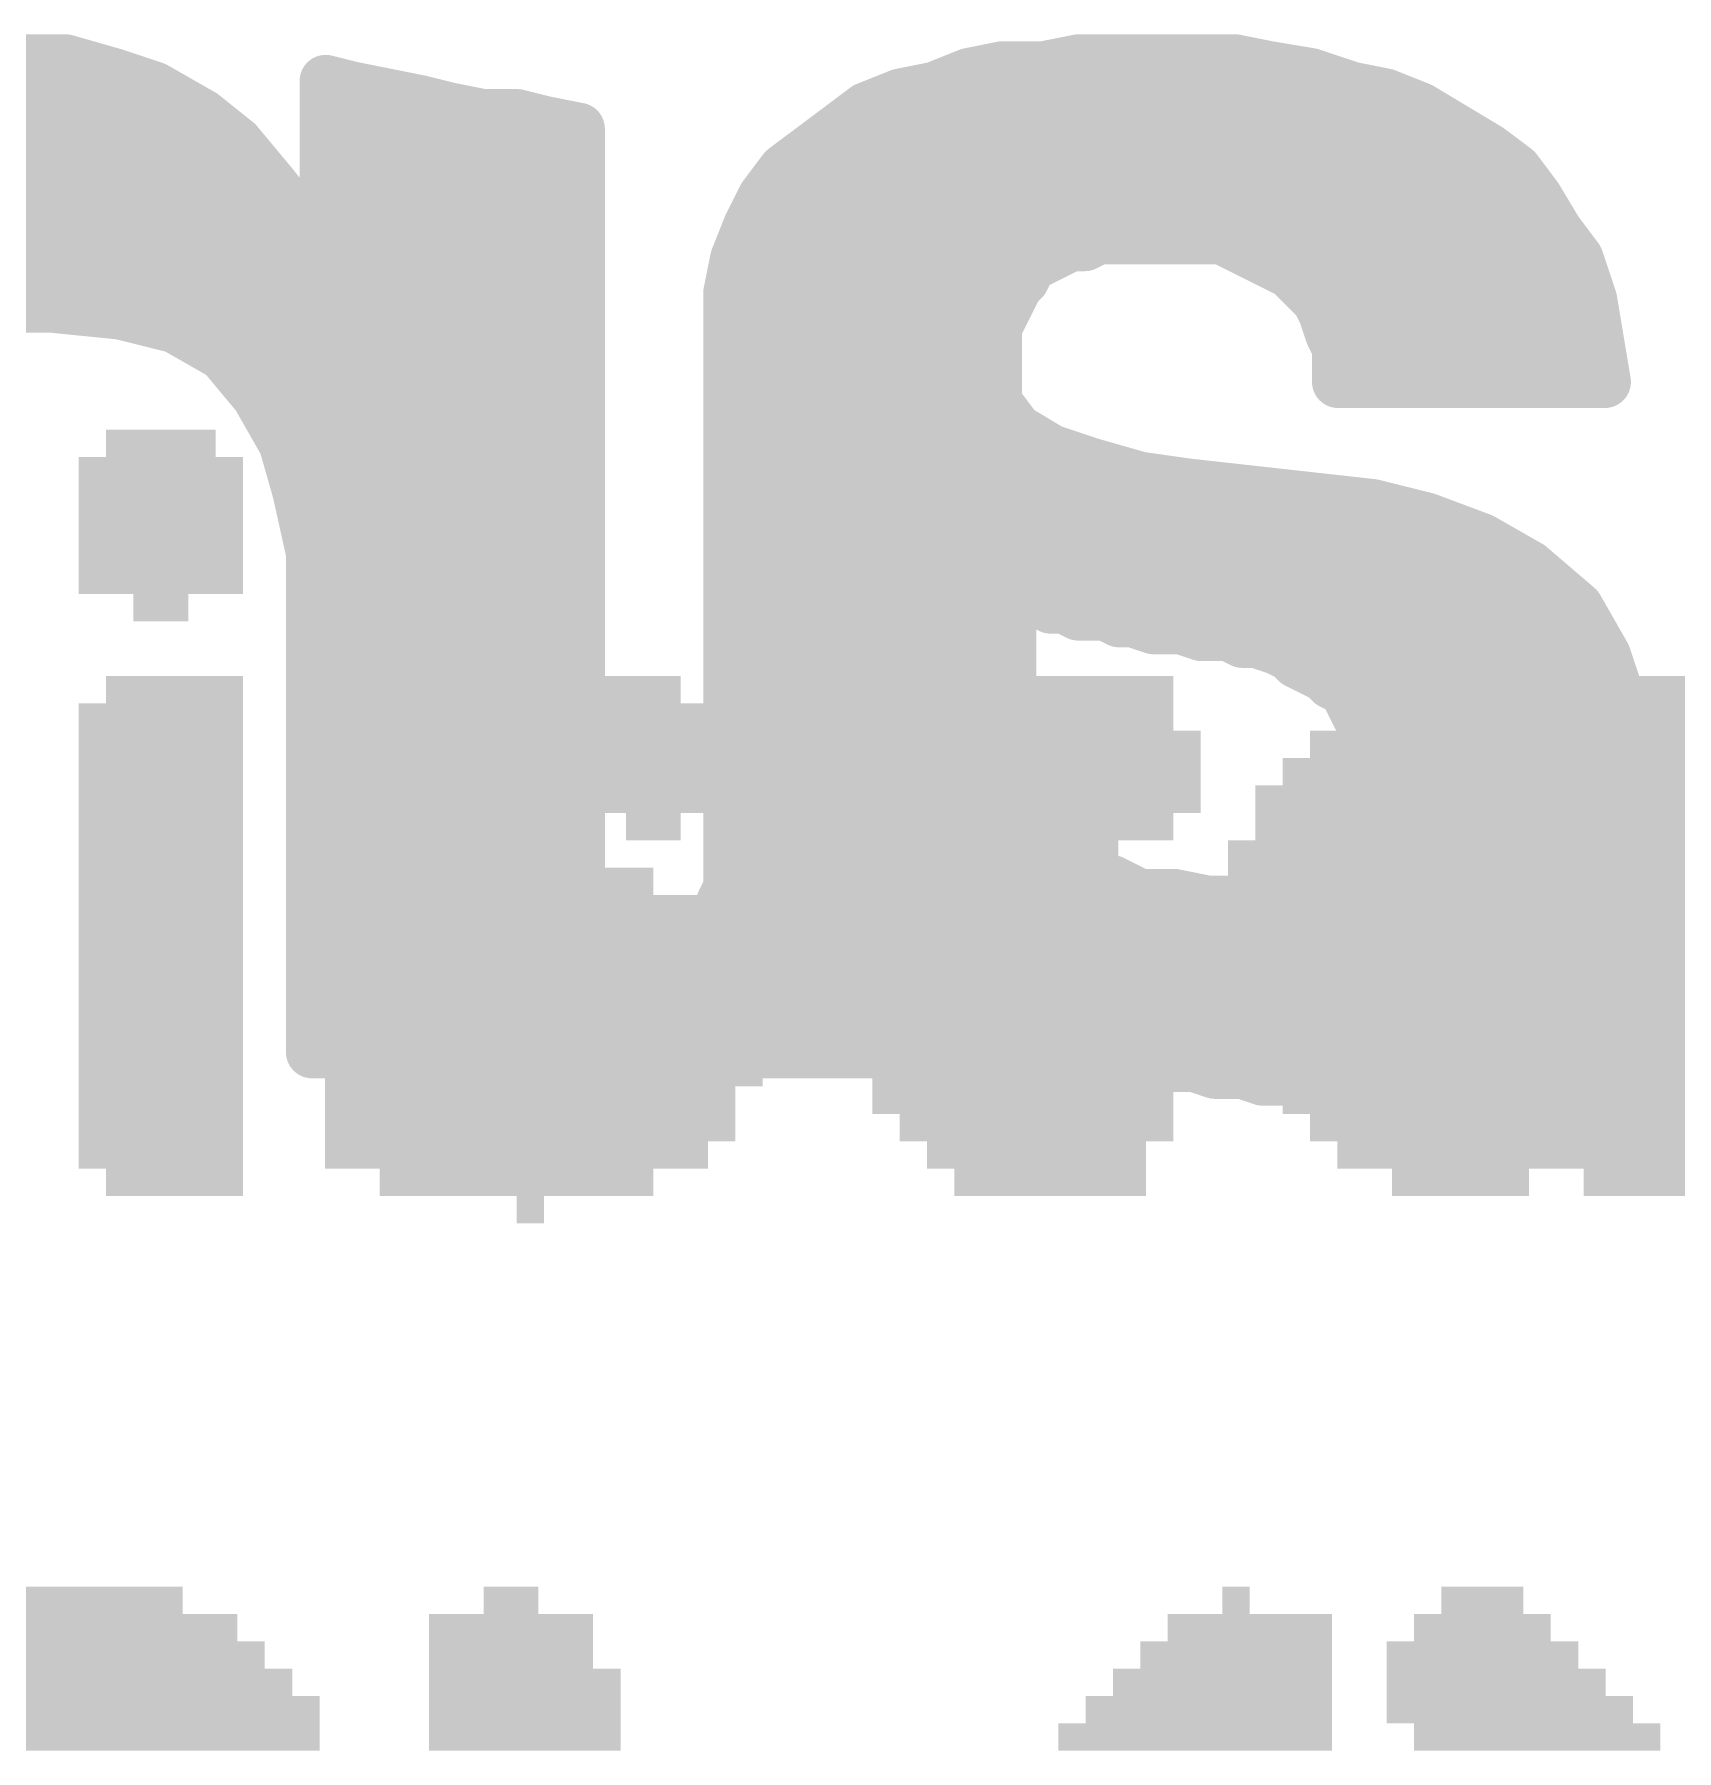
# Model space of a CAD drawing. Extents: x -15.2 to 25.5, y -11.4 to 25.5.
# Drawn here: x 12.619 to 15.02, y 19.731 to 22.24 of the extents above; entities that cross this region are included whole.
import ezdxf

# ---------------------------------------------------------------- set-up
doc = ezdxf.new("R2010")
doc.units = 0
doc.layers.add('21', color=41, linetype='CONTINUOUS')
doc.layers.add('22', color=40, linetype='CONTINUOUS')

# ---------------------------------------------------------------- blocks, each defined once
blk = doc.blocks.new('RECT')
blk.add_solid([(-0.5, -0.5), (0.5, -0.5), (-0.5, 0.5), (0.5, 0.5)])

msp = doc.modelspace()

# ---------------------------------------------------------------- linework, layer by layer
at = {"layer": '22', "const_width": 0.0762}
for points in [[(12.665, 22.202), (12.525, 22.202)], [(12.735, 22.182), (12.665, 22.202)], [(14.145, 22.202), (14.095, 22.192)], [(14.375, 22.202), (14.145, 22.202)], [(14.425, 22.192), (14.375, 22.202)], [(12.505, 22.1742), (12.7584, 22.1742)], [(12.795, 22.162), (12.735, 22.182)], [(13.085, 22.162), (13.045, 22.172)], [(13.045, 22.172), (13.045, 21.902)], [(13.985, 22.182), (13.935, 22.162)], [(13.9655, 22.1742), (14.5084, 22.1742)], [(14.035, 22.192), (13.985, 22.182)], [(14.095, 22.192), (14.035, 22.192)], [(14.485, 22.182), (14.425, 22.192)], [(14.545, 22.162), (14.485, 22.182)], [(12.865, 22.122), (12.795, 22.162)], [(13.135, 22.152), (13.085, 22.162)], [(13.185, 22.142), (13.135, 22.152)], [(13.885, 22.152), (13.835, 22.132)], [(13.935, 22.162), (13.885, 22.152)], [(14.595, 22.152), (14.545, 22.162)], [(14.645, 22.132), (14.595, 22.152)], [(12.915, 22.082), (12.865, 22.122)], [(13.225, 22.132), (13.185, 22.142)], [(13.275, 22.122), (13.225, 22.132)], [(13.325, 22.122), (13.275, 22.122)], [(13.365, 22.112), (13.325, 22.122)], [(13.835, 22.132), (13.795, 22.102)], [(14.695, 22.102), (14.645, 22.132)], [(12.505, 22.098), (12.895, 22.098)], [(13.045, 22.098), (13.415, 22.098)], [(13.415, 22.102), (13.365, 22.112)], [(13.415, 21.932), (13.415, 22.102)], [(13.795, 22.102), (13.755, 22.072)], [(13.7897, 22.098), (14.7017, 22.098)], [(14.745, 22.072), (14.695, 22.102)], [(12.965, 22.022), (12.915, 22.082)], [(13.755, 22.072), (13.715, 22.042)], [(14.785, 22.042), (14.745, 22.072)], [(12.505, 22.0218), (12.9652, 22.0218)], [(13.005, 21.972), (12.965, 22.022)], [(13.045, 22.0218), (13.415, 22.0218)], [(13.715, 22.042), (13.685, 22.002)], [(13.6999, 22.0218), (14.8002, 22.0218)], [(14.815, 22.002), (14.785, 22.042)], [(13.685, 22.002), (13.665, 21.962)], [(14.845, 21.952), (14.815, 22.002)], [(13.045, 21.902), (13.005, 21.972)], [(12.505, 21.9456), (13.0201, 21.9456)], [(13.045, 21.9456), (13.415, 21.9456)], [(13.665, 21.962), (13.645, 21.912)], [(13.6584, 21.9456), (14.8498, 21.9456)], [(14.875, 21.912), (14.845, 21.952)], [(13.415, 20.752), (13.415, 21.932)], [(14.095, 21.912), (14.115, 21.922)], [(14.115, 21.922), (14.135, 21.932)], [(14.135, 21.932), (14.155, 21.932)], [(14.155, 21.932), (14.175, 21.942)], [(14.175, 21.942), (14.355, 21.942)], [(14.355, 21.942), (14.375, 21.932)], [(14.375, 21.932), (14.395, 21.922)], [(14.395, 21.922), (14.415, 21.912)], [(13.645, 21.912), (13.635, 21.862)], [(14.065, 21.882), (14.075, 21.902)], [(14.075, 21.902), (14.095, 21.912)], [(14.415, 21.912), (14.435, 21.902)], [(14.435, 21.902), (14.455, 21.892)], [(14.455, 21.892), (14.465, 21.882)], [(14.895, 21.852), (14.875, 21.912)], [(12.505, 21.8694), (13.415, 21.8694)], [(13.6365, 21.8694), (14.0537, 21.8694)], [(14.045, 21.852), (14.055, 21.872)], [(14.055, 21.872), (14.065, 21.882)], [(14.465, 21.882), (14.485, 21.862)], [(14.4776, 21.8694), (14.8892, 21.8694)], [(12.535, 21.842), (12.645, 21.842)], [(12.645, 21.842), (12.745, 21.832)], [(13.635, 21.862), (13.635, 20.992)], [(14.035, 21.832), (14.045, 21.852)], [(14.485, 21.862), (14.495, 21.852)], [(14.495, 21.852), (14.505, 21.832)], [(14.905, 21.792), (14.895, 21.852)], [(12.745, 21.832), (12.825, 21.812)], [(14.025, 21.812), (14.035, 21.832)], [(14.505, 21.832), (14.515, 21.802)], [(12.825, 21.812), (12.895, 21.772)], [(12.8579, 21.7932), (13.415, 21.7932)], [(13.635, 21.7932), (14.025, 21.7932)], [(14.025, 21.702), (14.025, 21.812)], [(14.515, 21.802), (14.525, 21.782)], [(14.5194, 21.7932), (14.9048, 21.7932)], [(14.915, 21.732), (14.905, 21.792)], [(12.895, 21.772), (12.945, 21.712)], [(14.525, 21.782), (14.525, 21.732)], [(12.9408, 21.717), (13.415, 21.717)], [(13.635, 21.717), (14.025, 21.717)], [(14.525, 21.732), (14.915, 21.732)], [(12.945, 21.712), (12.985, 21.642)], [(14.055, 21.662), (14.025, 21.702)], [(12.985, 21.642), (13.005, 21.572)], [(14.105, 21.632), (14.055, 21.662)], [(12.9853, 21.6408), (13.415, 21.6408)], [(13.635, 21.6408), (14.0903, 21.6408)], [(14.165, 21.612), (14.105, 21.632)], [(14.235, 21.592), (14.165, 21.612)], [(14.235, 21.592), (14.185, 21.392)], [(14.185, 21.392), (14.235, 21.592)], [(14.305, 21.582), (14.235, 21.592)], [(13.005, 21.572), (13.025, 21.482)], [(14.395, 21.572), (14.305, 21.582)], [(14.485, 21.562), (14.395, 21.572)], [(13.0066, 21.5646), (13.415, 21.5646)], [(13.635, 21.5646), (14.2282, 21.5646)], [(14.2282, 21.5646), (14.4616, 21.5646)], [(14.405, 21.352), (14.485, 21.562)], [(14.485, 21.562), (14.405, 21.352)], [(14.575, 21.552), (14.485, 21.562)], [(14.655, 21.532), (14.575, 21.552)], [(14.735, 21.502), (14.655, 21.532)], [(14.805, 21.462), (14.735, 21.502)], [(13.0236, 21.4884), (13.415, 21.4884)], [(13.025, 21.482), (13.025, 20.752)], [(13.635, 21.4884), (14.2091, 21.4884)], [(14.2091, 21.4884), (14.457, 21.4884)], [(14.457, 21.4884), (14.7588, 21.4884)], [(14.025, 21.212), (14.025, 21.442)], [(14.025, 21.442), (14.035, 21.432)], [(14.875, 21.402), (14.805, 21.462)], [(14.035, 21.432), (14.045, 21.422)], [(14.045, 21.422), (14.065, 21.422)], [(14.065, 21.422), (14.085, 21.412)], [(13.025, 21.4122), (13.415, 21.4122)], [(13.635, 21.4122), (14.025, 21.4122)], [(14.0846, 21.4122), (14.1901, 21.4122)], [(14.085, 21.412), (14.105, 21.402)], [(14.105, 21.402), (14.125, 21.402)], [(14.125, 21.402), (14.145, 21.392)], [(14.145, 21.392), (14.185, 21.392)], [(14.185, 21.392), (14.205, 21.382)], [(14.1901, 21.4122), (14.4279, 21.4122)], [(14.4279, 21.4122), (14.8631, 21.4122)], [(14.915, 21.332), (14.875, 21.402)], [(14.205, 21.382), (14.225, 21.382)], [(14.225, 21.382), (14.255, 21.372)], [(14.255, 21.372), (14.295, 21.372)], [(14.295, 21.372), (14.325, 21.362)], [(14.325, 21.362), (14.365, 21.362)], [(14.365, 21.362), (14.385, 21.352)], [(14.385, 21.352), (14.405, 21.352)], [(14.405, 21.352), (14.435, 21.342)], [(14.435, 21.342), (14.455, 21.332)], [(13.025, 21.336), (13.415, 21.336)], [(13.635, 21.336), (14.025, 21.336)], [(14.447, 21.336), (14.9127, 21.336)], [(14.455, 21.332), (14.465, 21.322)], [(14.465, 21.322), (14.485, 21.312)], [(14.945, 21.242), (14.915, 21.332)], [(14.485, 21.312), (14.505, 21.302)], [(14.505, 21.302), (14.515, 21.292)], [(14.515, 21.292), (14.535, 21.282)], [(14.535, 21.282), (14.545, 21.262)], [(13.025, 21.2598), (13.415, 21.2598)], [(13.635, 21.2598), (14.025, 21.2598)], [(14.545, 21.262), (14.555, 21.242)], [(14.5461, 21.2598), (14.9391, 21.2598)], [(14.555, 21.242), (14.565, 21.222)], [(14.965, 21.132), (14.945, 21.242)], [(14.565, 21.222), (14.565, 21.202)], [(14.035, 21.182), (14.025, 21.212)], [(14.565, 21.202), (14.575, 21.182)], [(13.025, 21.1836), (13.415, 21.1836)], [(13.635, 21.1836), (14.0345, 21.1836)], [(14.045, 21.162), (14.035, 21.182)], [(14.5742, 21.1836), (14.9556, 21.1836)], [(14.575, 21.182), (14.575, 21.132)], [(14.055, 21.132), (14.045, 21.162)], [(14.065, 21.102), (14.055, 21.132)], [(14.575, 21.132), (14.565, 21.102)], [(14.955, 21.082), (14.965, 21.132)], [(13.025, 21.1074), (13.415, 21.1074)], [(13.635, 21.1074), (14.0632, 21.1074)], [(14.085, 21.082), (14.065, 21.102)], [(14.565, 21.102), (14.565, 21.082)], [(14.5668, 21.1074), (14.9601, 21.1074)], [(14.105, 21.052), (14.085, 21.082)], [(14.565, 21.082), (14.555, 21.062)], [(14.955, 21.032), (14.955, 21.082)], [(14.125, 21.032), (14.105, 21.052)], [(14.545, 21.052), (14.535, 21.032)], [(14.555, 21.062), (14.545, 21.052)], [(13.025, 21.0312), (13.415, 21.0312)], [(13.635, 21.0312), (14.1262, 21.0312)], [(14.155, 21.012), (14.125, 21.032)], [(14.515, 21.022), (14.505, 21.012)], [(14.535, 21.032), (14.515, 21.022)], [(14.5334, 21.0312), (14.9546, 21.0312)], [(14.935, 20.992), (14.955, 21.032)], [(13.635, 20.992), (13.625, 20.972)], [(14.195, 21.002), (14.155, 21.012)], [(14.235, 20.982), (14.195, 21.002)], [(14.445, 20.992), (14.425, 20.982)], [(14.465, 20.992), (14.445, 20.992)], [(14.485, 21.002), (14.465, 20.992)], [(14.505, 21.012), (14.485, 21.002)], [(14.925, 20.942), (14.935, 20.992)], [(13.625, 20.972), (13.625, 20.882)], [(14.285, 20.982), (14.235, 20.982)], [(14.335, 20.972), (14.285, 20.982)], [(14.385, 20.972), (14.335, 20.972)], [(14.405, 20.982), (14.385, 20.972)], [(14.425, 20.982), (14.405, 20.982)], [(13.025, 20.955), (13.415, 20.955)], [(13.625, 20.955), (14.9276, 20.955)], [(14.905, 20.912), (14.925, 20.942)], [(14.005, 20.832), (14.005, 20.892)], [(14.005, 20.892), (14.025, 20.862)], [(14.875, 20.872), (14.905, 20.912)], [(13.025, 20.8788), (13.415, 20.8788)], [(13.625, 20.882), (13.615, 20.862)], [(13.6234, 20.8788), (14.005, 20.8788)], [(14.0138, 20.8788), (14.8801, 20.8788)], [(14.855, 20.842), (14.875, 20.872)], [(13.615, 20.842), (13.605, 20.822)], [(13.615, 20.862), (13.615, 20.842)], [(14.025, 20.862), (14.055, 20.842)], [(14.055, 20.842), (14.075, 20.822)], [(14.825, 20.812), (14.855, 20.842)], [(13.605, 20.822), (13.605, 20.792)], [(13.995, 20.822), (14.005, 20.832)], [(13.995, 20.792), (13.995, 20.822)], [(14.075, 20.822), (14.105, 20.802)], [(13.025, 20.8026), (13.415, 20.8026)], [(13.605, 20.792), (13.595, 20.772)], [(13.605, 20.8026), (13.995, 20.8026)], [(13.985, 20.782), (13.995, 20.792)], [(14.1041, 20.8026), (14.8062, 20.8026)], [(14.105, 20.802), (14.135, 20.792)], [(14.135, 20.792), (14.165, 20.772)], [(14.755, 20.772), (14.785, 20.792)], [(14.785, 20.792), (14.825, 20.812)], [(13.595, 20.772), (13.585, 20.762)], [(13.975, 20.762), (13.985, 20.772)], [(13.985, 20.772), (13.985, 20.782)], [(14.165, 20.772), (14.195, 20.762)], [(14.715, 20.752), (14.755, 20.772)], [(13.025, 20.752), (13.415, 20.752)], [(13.585, 20.762), (13.585, 20.752)], [(13.585, 20.752), (13.975, 20.752)], [(13.975, 20.752), (13.975, 20.762)], [(14.195, 20.762), (14.225, 20.752)], [(14.225, 20.752), (14.255, 20.742)], [(14.255, 20.742), (14.285, 20.732)], [(14.665, 20.732), (14.715, 20.752)], [(14.285, 20.732), (14.315, 20.732)], [(14.315, 20.732), (14.345, 20.722)], [(14.3318, 20.7264), (14.6426, 20.7264)], [(14.345, 20.722), (14.385, 20.722)], [(14.385, 20.722), (14.415, 20.712)], [(14.525, 20.712), (14.575, 20.722)], [(14.575, 20.722), (14.625, 20.722)], [(14.625, 20.722), (14.665, 20.732)], [(14.415, 20.712), (14.525, 20.712)]]:
    msp.add_lwpolyline(points, dxfattribs=at)
at = {"layer": '22', "const_width": 0.0381}
for points in [[(12.6702, 22.2203, 1), (12.6598, 22.1837)], [(12.665, 22.183, 1), (12.665, 22.2211)], [(14.145, 22.2211, 1), (14.145, 22.183)], [(14.1487, 22.1833, 1), (14.1413, 22.2207)], [(14.3787, 22.2207, 1), (14.3713, 22.1833)], [(14.375, 22.183, 1), (14.375, 22.2211)], [(12.741, 22.2001, 1), (12.729, 22.1639)], [(12.7298, 22.1637, 1), (12.7402, 22.2003)], [(12.7584, 22.1552, 1), (12.7584, 22.1933)], [(13.0496, 22.1905, 1), (13.0404, 22.1535)], [(13.064, 22.172, 1), (13.0259, 22.172)], [(13.9655, 22.1933, 1), (13.9655, 22.1552)], [(13.9813, 22.2007, 1), (13.9887, 22.1633)], [(13.9921, 22.1643, 1), (13.9779, 22.1997)], [(14.035, 22.2111, 1), (14.035, 22.173)], [(14.0387, 22.1733, 1), (14.0313, 22.2107)], [(14.0913, 22.2107, 1), (14.0987, 22.1733)], [(14.095, 22.173, 1), (14.095, 22.2111)], [(14.4281, 22.2108, 1), (14.4219, 22.1732)], [(14.4213, 22.1733, 1), (14.4287, 22.2107)], [(14.491, 22.2001, 1), (14.479, 22.1639)], [(14.4819, 22.1632, 1), (14.4881, 22.2008)], [(14.5084, 22.1552, 1), (14.5084, 22.1933)], [(12.8045, 22.1785, 1), (12.7855, 22.1455)], [(12.789, 22.1439, 1), (12.801, 22.1801)], [(13.0887, 22.1807, 1), (13.0813, 22.1433)], [(13.0804, 22.1435, 1), (13.0896, 22.1805)], [(13.1387, 22.1707, 1), (13.1313, 22.1333)], [(13.1313, 22.1333, 1), (13.1387, 22.1707)], [(13.8813, 22.1707, 1), (13.8887, 22.1333)], [(13.8921, 22.1343, 1), (13.8779, 22.1697)], [(13.9279, 22.1797, 1), (13.9421, 22.1443)], [(13.9387, 22.1433, 1), (13.9313, 22.1807)], [(14.5487, 22.1807, 1), (14.5413, 22.1433)], [(14.539, 22.1439, 1), (14.551, 22.1801)], [(14.6021, 22.1697, 1), (14.5879, 22.1343)], [(14.5913, 22.1333, 1), (14.5987, 22.1707)], [(12.8769, 22.1369, 1), (12.8531, 22.1071)], [(12.8555, 22.1055, 1), (12.8745, 22.1385)], [(13.1896, 22.1605, 1), (13.1804, 22.1235)], [(13.1813, 22.1233, 1), (13.1887, 22.1607)], [(13.2287, 22.1507, 1), (13.2213, 22.1133)], [(13.2204, 22.1135, 1), (13.2296, 22.1505)], [(13.275, 22.141, 1), (13.275, 22.1029)], [(13.2713, 22.1033, 1), (13.2787, 22.1407)], [(13.3296, 22.1405, 1), (13.3204, 22.1035)], [(13.325, 22.1029, 1), (13.325, 22.141)], [(13.8279, 22.1497, 1), (13.8421, 22.1143)], [(13.8464, 22.1168, 1), (13.8236, 22.1472)], [(14.6548, 22.1483, 1), (14.6352, 22.1157)], [(14.6379, 22.1143, 1), (14.6521, 22.1497)], [(12.895, 22.079, 1), (12.895, 22.1171)], [(13.045, 22.1171, 1), (13.045, 22.079)], [(13.3687, 22.1307, 1), (13.3613, 22.0933)], [(13.3604, 22.0935, 1), (13.3696, 22.1305)], [(13.4341, 22.102, 1), (13.396, 22.102)], [(13.4113, 22.0833, 1), (13.4187, 22.1207)], [(13.415, 22.079, 1), (13.415, 22.1171)], [(13.7897, 22.1171, 1), (13.7897, 22.079)], [(13.7836, 22.1172, 1), (13.8064, 22.0868)], [(13.8064, 22.0868, 1), (13.7836, 22.1172)], [(14.7048, 22.1183, 1), (14.6852, 22.0857)], [(14.6852, 22.0857, 1), (14.7048, 22.1183)], [(14.7017, 22.079, 1), (14.7017, 22.1171)], [(12.9296, 22.0942, 1), (12.9004, 22.0698)], [(12.9031, 22.0671, 1), (12.9269, 22.0969)], [(13.7436, 22.0872, 1), (13.7664, 22.0568)], [(13.7664, 22.0568, 1), (13.7436, 22.0872)], [(14.7564, 22.0872, 1), (14.7336, 22.0568)], [(14.7352, 22.0557, 1), (14.7548, 22.0883)], [(12.9799, 22.0339, 1), (12.9501, 22.0101)], [(12.9652, 22.0028, 1), (12.9652, 22.0409)], [(13.045, 22.0409, 1), (13.045, 22.0028)], [(13.415, 22.0028, 1), (13.415, 22.0409)], [(13.6999, 22.0409, 1), (13.6999, 22.0028)], [(13.7036, 22.0572, 1), (13.7264, 22.0268)], [(13.7302, 22.0306, 1), (13.6998, 22.0534)], [(14.8002, 22.0534, 1), (14.7698, 22.0306)], [(14.7736, 22.0268, 1), (14.7964, 22.0572)], [(14.8002, 22.0028, 1), (14.8002, 22.0409)], [(12.9504, 22.0098, 1), (12.9796, 22.0342)], [(13.6698, 22.0134, 1), (13.7002, 21.9906)], [(13.702, 21.9935, 1), (13.668, 22.0105)], [(14.8313, 22.0118, 1), (14.7987, 21.9922)], [(14.7998, 21.9906, 1), (14.8302, 22.0134)], [(13.0215, 21.9815, 1), (12.9885, 21.9625)], [(12.9901, 21.9601, 1), (13.0199, 21.9839)], [(13.0201, 21.9266, 1), (13.0201, 21.9647)], [(13.045, 21.9647, 1), (13.045, 21.9266)], [(13.415, 21.9266, 1), (13.415, 21.9647)], [(13.6584, 21.9647, 1), (13.6584, 21.9266)], [(13.648, 21.9705, 1), (13.682, 21.9535)], [(13.6827, 21.9549, 1), (13.6473, 21.9691)], [(14.8602, 21.9634, 1), (14.8298, 21.9406)], [(14.8287, 21.9422, 1), (14.8613, 21.9618)], [(14.8498, 21.9266, 1), (14.8498, 21.9647)], [(13.4341, 21.932, 1), (13.396, 21.932)], [(14.1065, 21.939, 1), (14.1235, 21.905)], [(14.1235, 21.905, 1), (14.1065, 21.939)], [(14.135, 21.9511, 1), (14.135, 21.913)], [(14.1435, 21.915, 1), (14.1265, 21.949)], [(14.1465, 21.949, 1), (14.1635, 21.915)], [(14.155, 21.913, 1), (14.155, 21.9511)], [(14.175, 21.9611, 1), (14.175, 21.923)], [(14.1835, 21.925, 1), (14.1665, 21.959)], [(14.3635, 21.959, 1), (14.3465, 21.925)], [(14.355, 21.923, 1), (14.355, 21.9611)], [(14.3835, 21.949, 1), (14.3665, 21.915)], [(14.3665, 21.915, 1), (14.3835, 21.949)], [(14.4035, 21.939, 1), (14.3865, 21.905)], [(14.3865, 21.905, 1), (14.4035, 21.939)], [(13.0285, 21.8925, 1), (13.0615, 21.9115)], [(13.396, 21.932, 1), (13.4341, 21.932)], [(13.6273, 21.9191, 1), (13.6627, 21.9049)], [(13.6637, 21.9083, 1), (13.6263, 21.9157)], [(14.0665, 21.919, 1), (14.0835, 21.885)], [(14.092, 21.8935, 1), (14.058, 21.9105)], [(14.0865, 21.929, 1), (14.1035, 21.895)], [(14.1035, 21.895, 1), (14.0865, 21.929)], [(14.4235, 21.929, 1), (14.4065, 21.895)], [(14.4065, 21.895, 1), (14.4235, 21.929)], [(14.4435, 21.919, 1), (14.4265, 21.885)], [(14.4265, 21.885, 1), (14.4435, 21.919)], [(14.4685, 21.9055, 1), (14.4415, 21.8785)], [(14.8931, 21.918, 1), (14.8569, 21.906)], [(14.8598, 21.9006, 1), (14.8902, 21.9234)], [(13.0259, 21.902, 1), (13.064, 21.902)], [(13.415, 21.8504, 1), (13.415, 21.8885)], [(13.6365, 21.8885, 1), (13.6365, 21.8504)], [(14.072, 21.8635, 1), (14.038, 21.8805)], [(14.048, 21.8905, 1), (14.082, 21.8735)], [(14.0785, 21.8685, 1), (14.0515, 21.8955)], [(14.0537, 21.8504, 1), (14.0537, 21.8885)], [(14.4785, 21.8955, 1), (14.4515, 21.8685)], [(14.4465, 21.875, 1), (14.4635, 21.909)], [(14.4515, 21.8685, 1), (14.4785, 21.8955)], [(14.4776, 21.8885, 1), (14.4776, 21.8504)], [(14.8892, 21.8504, 1), (14.8892, 21.8885)], [(12.6469, 21.861, 1), (12.6431, 21.823)], [(12.645, 21.823, 1), (12.645, 21.8611)], [(13.654, 21.862, 1), (13.6159, 21.862)], [(13.6163, 21.8657, 1), (13.6537, 21.8583)], [(14.062, 21.8435, 1), (14.028, 21.8605)], [(14.0415, 21.8855, 1), (14.0685, 21.8585)], [(14.4985, 21.8755, 1), (14.4715, 21.8485)], [(14.4715, 21.8485, 1), (14.4985, 21.8755)], [(14.512, 21.8605, 1), (14.478, 21.8435)], [(14.4815, 21.8385, 1), (14.5085, 21.8655)], [(14.9138, 21.8551, 1), (14.8762, 21.8489)], [(12.7496, 21.8505, 1), (12.7404, 21.8135)], [(12.7431, 21.813, 1), (12.7469, 21.851)], [(14.018, 21.8405, 1), (14.052, 21.8235)], [(14.052, 21.8235, 1), (14.018, 21.8405)], [(14.028, 21.8605, 1), (14.062, 21.8435)], [(14.5231, 21.838, 1), (14.4869, 21.826)], [(14.488, 21.8235, 1), (14.522, 21.8405)], [(14.8769, 21.846, 1), (14.9131, 21.858)], [(12.8345, 21.8285, 1), (12.8155, 21.7955)], [(12.8204, 21.7935, 1), (12.8296, 21.8305)], [(12.8579, 21.8123, 1), (12.8579, 21.7742)], [(13.415, 21.7742, 1), (13.415, 21.8123)], [(13.635, 21.8123, 1), (13.635, 21.7742)], [(14.008, 21.8205, 1), (14.042, 21.8035)], [(14.0441, 21.812, 1), (14.006, 21.812)], [(14.025, 21.7742, 1), (14.025, 21.8123)], [(14.532, 21.8105, 1), (14.498, 21.7935)], [(14.5194, 21.8123, 1), (14.5194, 21.7742)], [(14.9238, 21.7951, 1), (14.8862, 21.7889)], [(14.9048, 21.7742, 1), (14.9048, 21.8123)], [(12.9096, 21.7842, 1), (12.8804, 21.7598)], [(12.8855, 21.7555, 1), (12.9045, 21.7885)], [(14.4969, 21.796, 1), (14.5331, 21.808)], [(14.5441, 21.782, 1), (14.506, 21.782)], [(14.508, 21.7735, 1), (14.542, 21.7905)], [(14.8862, 21.7889, 1), (14.9238, 21.7951)], [(12.9408, 21.7361, 1), (12.9408, 21.698)], [(13.415, 21.698, 1), (13.415, 21.7361)], [(13.635, 21.7361, 1), (13.635, 21.698)], [(14.025, 21.698, 1), (14.025, 21.7361)], [(14.525, 21.751, 1), (14.525, 21.7129)], [(14.915, 21.7129, 1), (14.915, 21.751)], [(12.9615, 21.7215, 1), (12.9285, 21.7025)], [(12.9304, 21.6998, 1), (12.9596, 21.7242)], [(14.0402, 21.7134, 1), (14.0098, 21.6906)], [(14.506, 21.732, 1), (14.5441, 21.732)], [(14.8962, 21.7289, 1), (14.9338, 21.7351)], [(14.006, 21.702, 1), (14.0441, 21.702)], [(13.0033, 21.6472, 1), (12.9667, 21.6368)], [(14.0648, 21.6783, 1), (14.0452, 21.6457)], [(14.0398, 21.6506, 1), (14.0702, 21.6734)], [(12.9853, 21.6599, 1), (12.9853, 21.6218)], [(12.9685, 21.6325, 1), (13.0015, 21.6515)], [(13.415, 21.6218, 1), (13.415, 21.6599)], [(13.635, 21.6599, 1), (13.635, 21.6218)], [(14.111, 21.6501, 1), (14.099, 21.6139)], [(14.0903, 21.6218, 1), (14.0903, 21.6599)], [(14.0952, 21.6157, 1), (14.1148, 21.6483)], [(14.1702, 21.6303, 1), (14.1598, 21.5937)], [(14.159, 21.5939, 1), (14.171, 21.6301)], [(14.2377, 21.6109, 1), (14.2323, 21.5731)], [(14.2535, 21.5874, 1), (14.2165, 21.5966)], [(14.2535, 21.5874, 1), (14.2165, 21.5966)], [(14.2298, 21.5737, 1), (14.2402, 21.6103)], [(13.0236, 21.5761, 1), (12.9864, 21.5679)], [(14.3071, 21.6009, 1), (14.3029, 21.5631)], [(14.3023, 21.5631, 1), (14.3077, 21.6009)], [(14.3971, 21.5909, 1), (14.3929, 21.5531)], [(14.3929, 21.5531, 1), (14.3971, 21.5909)], [(12.9867, 21.5668, 1), (13.0233, 21.5772)], [(13.0066, 21.5837, 1), (13.0066, 21.5456)], [(13.415, 21.5456, 1), (13.415, 21.5837)], [(13.635, 21.5837, 1), (13.635, 21.5456)], [(14.2282, 21.5837, 1), (14.2282, 21.5456)], [(14.2282, 21.5456, 1), (14.2282, 21.5837)], [(14.4616, 21.5456, 1), (14.4616, 21.5837)], [(14.4871, 21.5809, 1), (14.4829, 21.5431)], [(14.5028, 21.5552, 1), (14.4672, 21.5688)], [(14.5028, 21.5552, 1), (14.4672, 21.5688)], [(14.4829, 21.5431, 1), (14.4871, 21.5809)], [(14.5796, 21.5705, 1), (14.5704, 21.5335)], [(14.5729, 21.5331, 1), (14.5771, 21.5709)], [(14.6617, 21.5498, 1), (14.6483, 21.5142)], [(14.6504, 21.5135, 1), (14.6596, 21.5505)], [(14.7445, 21.5185, 1), (14.7255, 21.4855)], [(14.7283, 21.4842, 1), (14.7417, 21.5198)], [(13.0236, 21.5075, 1), (13.0236, 21.4694)], [(13.0441, 21.482, 1), (13.006, 21.482)], [(13.0064, 21.4779, 1), (13.0436, 21.4861)], [(13.415, 21.4694, 1), (13.415, 21.5075)], [(13.635, 21.5075, 1), (13.635, 21.4694)], [(14.2091, 21.5075, 1), (14.2091, 21.4694)], [(14.2091, 21.4694, 1), (14.2091, 21.5075)], [(14.457, 21.5075, 1), (14.457, 21.4694)], [(14.457, 21.4694, 1), (14.457, 21.5075)], [(14.7588, 21.4694, 1), (14.7588, 21.5075)], [(14.0385, 21.4555, 1), (14.0115, 21.4285)], [(14.0441, 21.442, 1), (14.006, 21.442)], [(14.8174, 21.4765, 1), (14.7926, 21.4475)], [(14.7955, 21.4455, 1), (14.8145, 21.4785)], [(14.0485, 21.4455, 1), (14.0215, 21.4185)], [(14.0215, 21.4185, 1), (14.0485, 21.4455)], [(14.045, 21.4411, 1), (14.045, 21.403)], [(14.0315, 21.4085, 1), (14.0585, 21.4355)], [(14.0735, 21.439, 1), (14.0565, 21.405)], [(14.065, 21.403, 1), (14.065, 21.4411)], [(13.025, 21.4313, 1), (13.025, 21.3932)], [(13.415, 21.3932, 1), (13.415, 21.4313)], [(13.635, 21.4313, 1), (13.635, 21.3932)], [(14.025, 21.3932, 1), (14.025, 21.4313)], [(14.0846, 21.4313, 1), (14.0846, 21.3932)], [(14.0935, 21.429, 1), (14.0765, 21.395)], [(14.0765, 21.395, 1), (14.0935, 21.429)], [(14.105, 21.4211, 1), (14.105, 21.383)], [(14.0965, 21.385, 1), (14.1135, 21.419)], [(14.1335, 21.419, 1), (14.1165, 21.385)], [(14.125, 21.383, 1), (14.125, 21.4211)], [(14.145, 21.411, 1), (14.145, 21.3729)], [(14.1935, 21.409, 1), (14.1765, 21.375)], [(14.1901, 21.4313, 1), (14.1901, 21.3932)], [(14.185, 21.3729, 1), (14.185, 21.411)], [(14.1901, 21.3932, 1), (14.1901, 21.4313)], [(14.4279, 21.4313, 1), (14.4279, 21.3932)], [(14.4279, 21.3932, 1), (14.4279, 21.4313)], [(14.8915, 21.4115, 1), (14.8585, 21.3925)], [(14.8626, 21.3875, 1), (14.8874, 21.4165)], [(14.8631, 21.3932, 1), (14.8631, 21.4313)], [(14.1365, 21.375, 1), (14.1535, 21.409)], [(14.1665, 21.3966, 1), (14.2035, 21.3874)], [(14.1665, 21.3966, 1), (14.2035, 21.3874)], [(14.205, 21.4011, 1), (14.205, 21.363)], [(14.1965, 21.365, 1), (14.2135, 21.399)], [(14.231, 21.4001, 1), (14.219, 21.3639)], [(14.225, 21.363, 1), (14.225, 21.4011)], [(14.255, 21.391, 1), (14.255, 21.3529)], [(14.249, 21.3539, 1), (14.261, 21.3901)], [(14.301, 21.3901, 1), (14.289, 21.3539)], [(14.295, 21.3529, 1), (14.295, 21.391)], [(14.325, 21.3811, 1), (14.325, 21.343)], [(14.319, 21.3439, 1), (14.331, 21.3801)], [(14.3735, 21.379, 1), (14.3565, 21.345)], [(14.365, 21.343, 1), (14.365, 21.3811)], [(14.385, 21.3711, 1), (14.385, 21.333)], [(14.3765, 21.335, 1), (14.3935, 21.369)], [(14.411, 21.3701, 1), (14.399, 21.3339)], [(14.405, 21.333, 1), (14.405, 21.3711)], [(14.4435, 21.359, 1), (14.4265, 21.325)], [(14.429, 21.3239, 1), (14.441, 21.3601)], [(13.025, 21.3551, 1), (13.025, 21.317)], [(13.415, 21.317, 1), (13.415, 21.3551)], [(13.635, 21.3551, 1), (13.635, 21.317)], [(14.025, 21.317, 1), (14.025, 21.3551)], [(14.3872, 21.3588, 1), (14.4228, 21.3452)], [(14.3872, 21.3588, 1), (14.4228, 21.3452)], [(14.447, 21.3551, 1), (14.447, 21.317)], [(14.4685, 21.3455, 1), (14.4415, 21.3185)], [(14.4735, 21.339, 1), (14.4565, 21.305)], [(14.4465, 21.315, 1), (14.4635, 21.349)], [(14.4515, 21.3085, 1), (14.4785, 21.3355)], [(14.9331, 21.338, 1), (14.8969, 21.326)], [(14.8985, 21.3225, 1), (14.9315, 21.3415)], [(14.9127, 21.317, 1), (14.9127, 21.3551)], [(14.4935, 21.329, 1), (14.4765, 21.295)], [(14.4765, 21.295, 1), (14.4935, 21.329)], [(14.5185, 21.3155, 1), (14.4915, 21.2885)], [(14.5235, 21.309, 1), (14.5065, 21.275)], [(14.4965, 21.285, 1), (14.5135, 21.319)], [(14.5015, 21.2785, 1), (14.5285, 21.3055)], [(14.552, 21.2905, 1), (14.518, 21.2735)], [(14.5265, 21.265, 1), (14.5435, 21.299)], [(13.025, 21.2789, 1), (13.025, 21.2408)], [(13.415, 21.2408, 1), (13.415, 21.2789)], [(13.635, 21.2789, 1), (13.635, 21.2408)], [(14.025, 21.2408, 1), (14.025, 21.2789)], [(14.562, 21.2705, 1), (14.528, 21.2535)], [(14.5461, 21.2789, 1), (14.5461, 21.2408)], [(14.528, 21.2535, 1), (14.562, 21.2705)], [(14.572, 21.2505, 1), (14.538, 21.2335)], [(14.9637, 21.2454, 1), (14.9263, 21.2386)], [(14.9391, 21.2408, 1), (14.9391, 21.2789)], [(14.538, 21.2335, 1), (14.572, 21.2505)], [(14.5841, 21.222, 1), (14.546, 21.222)], [(14.9269, 21.236, 1), (14.9631, 21.248)], [(14.0431, 21.218, 1), (14.0069, 21.206)], [(14.006, 21.212, 1), (14.0441, 21.212)], [(14.582, 21.2105, 1), (14.548, 21.1935)], [(14.548, 21.2135, 1), (14.582, 21.2305)], [(13.025, 21.2027, 1), (13.025, 21.1646)], [(13.415, 21.1646, 1), (13.415, 21.2027)], [(13.635, 21.2027, 1), (13.635, 21.1646)], [(14.052, 21.1905, 1), (14.018, 21.1735)], [(14.0169, 21.176, 1), (14.0531, 21.188)], [(14.0345, 21.1646, 1), (14.0345, 21.2027)], [(14.546, 21.202, 1), (14.5841, 21.202)], [(14.5742, 21.2027, 1), (14.5742, 21.1646)], [(14.5941, 21.182, 1), (14.556, 21.182)], [(14.558, 21.1735, 1), (14.592, 21.1905)], [(14.9556, 21.1646, 1), (14.9556, 21.2027)], [(14.0631, 21.168, 1), (14.0269, 21.156)], [(14.028, 21.1535, 1), (14.062, 21.1705)], [(14.0731, 21.138, 1), (14.0369, 21.126)], [(14.0369, 21.126, 1), (14.0731, 21.138)], [(14.5931, 21.126, 1), (14.5569, 21.138)], [(14.9463, 21.1286, 1), (14.9837, 21.1354)], [(14.9837, 21.1283, 1), (14.9463, 21.1357)], [(13.025, 21.1265, 1), (13.025, 21.0884)], [(13.415, 21.0884, 1), (13.415, 21.1265)], [(13.635, 21.1265, 1), (13.635, 21.0884)], [(14.0785, 21.1155, 1), (14.0515, 21.0885)], [(14.0469, 21.096, 1), (14.0831, 21.108)], [(14.0632, 21.0884, 1), (14.0632, 21.1265)], [(14.5841, 21.102, 1), (14.546, 21.102)], [(14.5469, 21.108, 1), (14.5831, 21.096)], [(14.5668, 21.1265, 1), (14.5668, 21.0884)], [(14.556, 21.132, 1), (14.5941, 21.132)], [(14.9601, 21.0884, 1), (14.9601, 21.1265)], [(14.1009, 21.0926, 1), (14.0691, 21.0714)], [(14.0715, 21.0685, 1), (14.0985, 21.0955)], [(14.582, 21.0735, 1), (14.548, 21.0905)], [(14.9741, 21.082, 1), (14.936, 21.082)], [(14.9363, 21.0857, 1), (14.9737, 21.0783)], [(14.1185, 21.0655, 1), (14.0915, 21.0385)], [(14.0891, 21.0414, 1), (14.1209, 21.0626)], [(14.5315, 21.0655, 1), (14.5585, 21.0385)], [(14.562, 21.0435, 1), (14.528, 21.0605)], [(14.538, 21.0705, 1), (14.572, 21.0535)], [(14.5685, 21.0485, 1), (14.5415, 21.0755)], [(14.546, 21.082, 1), (14.5841, 21.082)], [(13.025, 21.0503, 1), (13.025, 21.0122)], [(13.415, 21.0122, 1), (13.415, 21.0503)], [(13.635, 21.0503, 1), (13.635, 21.0122)], [(14.1356, 21.0479, 1), (14.1144, 21.0161)], [(14.1115, 21.0185, 1), (14.1385, 21.0455)], [(14.1262, 21.0122, 1), (14.1262, 21.0503)], [(14.5065, 21.039, 1), (14.5235, 21.005)], [(14.5285, 21.0085, 1), (14.5015, 21.0355)], [(14.5334, 21.0503, 1), (14.5334, 21.0122)], [(14.518, 21.0405, 1), (14.552, 21.0235)], [(14.5435, 21.015, 1), (14.5265, 21.049)], [(14.972, 21.0235, 1), (14.938, 21.0405)], [(14.9546, 21.0122, 1), (14.9546, 21.0503)], [(13.652, 20.9835, 1), (13.618, 21.0005)], [(14.1596, 21.0305, 1), (14.1504, 20.9935)], [(14.1444, 20.9961, 1), (14.1656, 21.0279)], [(14.2035, 21.019, 1), (14.1865, 20.985)], [(14.1904, 20.9835, 1), (14.1996, 21.0205)], [(14.445, 21.0111, 1), (14.445, 20.973)], [(14.4535, 20.975, 1), (14.4365, 21.009)], [(14.4565, 21.009, 1), (14.4735, 20.975)], [(14.465, 20.973, 1), (14.465, 21.0111)], [(14.4765, 21.019, 1), (14.4935, 20.985)], [(14.4935, 20.985, 1), (14.4765, 21.019)], [(14.4915, 21.0255, 1), (14.5185, 20.9985)], [(14.5135, 20.995, 1), (14.4965, 21.029)], [(14.9537, 20.9883, 1), (14.9163, 20.9957)], [(14.936, 21.032, 1), (14.9741, 21.032)], [(13.6441, 20.972, 1), (13.6059, 20.972)], [(13.6159, 20.992, 1), (13.654, 20.992)], [(14.235, 21.001, 1), (14.235, 20.9629)], [(14.2265, 20.965, 1), (14.2435, 20.999)], [(14.2887, 21.0007, 1), (14.2813, 20.9633)], [(14.285, 20.9629, 1), (14.285, 21.001)], [(14.335, 20.9911, 1), (14.335, 20.953)], [(14.3313, 20.9533, 1), (14.3387, 20.9907)], [(14.3765, 20.989, 1), (14.3935, 20.955)], [(14.385, 20.953, 1), (14.385, 20.9911)], [(14.405, 21.001, 1), (14.405, 20.9629)], [(14.4135, 20.965, 1), (14.3965, 20.999)], [(14.4165, 20.999, 1), (14.4335, 20.965)], [(14.425, 20.9629, 1), (14.425, 21.001)], [(14.918, 21.0005, 1), (14.952, 20.9835)], [(13.025, 20.9741, 1), (13.025, 20.936)], [(13.415, 20.936, 1), (13.415, 20.9741)], [(13.608, 20.9805, 1), (13.642, 20.9635)], [(13.625, 20.9741, 1), (13.625, 20.936)], [(14.9409, 20.9314, 1), (14.9091, 20.9526)], [(14.9276, 20.936, 1), (14.9276, 20.9741)], [(14.9063, 20.9457, 1), (14.9437, 20.9383)], [(14.0209, 20.9026, 1), (13.9891, 20.8814)], [(14.0241, 20.892, 1), (13.986, 20.892)], [(14.8891, 20.9226, 1), (14.9209, 20.9014)], [(14.9202, 20.9006, 1), (14.8898, 20.9234)], [(13.025, 20.8979, 1), (13.025, 20.8598)], [(13.415, 20.8598, 1), (13.415, 20.8979)], [(13.6234, 20.8979, 1), (13.6234, 20.8598)], [(13.642, 20.8735, 1), (13.608, 20.8905)], [(14.0138, 20.8979, 1), (14.0138, 20.8598)], [(14.005, 20.8598, 1), (14.005, 20.8979)], [(14.8598, 20.8834, 1), (14.8902, 20.8606)], [(14.8909, 20.8614, 1), (14.8591, 20.8826)], [(14.8801, 20.8598, 1), (14.8801, 20.8979)], [(13.598, 20.8705, 1), (13.632, 20.8535)], [(13.6341, 20.862, 1), (13.596, 20.862)], [(13.632, 20.8335, 1), (13.598, 20.8505)], [(13.6059, 20.882, 1), (13.6441, 20.882)], [(14.0356, 20.8779, 1), (14.0144, 20.8461)], [(14.0091, 20.8514, 1), (14.0409, 20.8726)], [(14.0685, 20.8555, 1), (14.0415, 20.8285)], [(14.0444, 20.8261, 1), (14.0656, 20.8579)], [(14.8685, 20.8285, 1), (14.8415, 20.8555)], [(13.6241, 20.822, 1), (13.586, 20.822)], [(13.596, 20.842, 1), (13.6341, 20.842)], [(14.0141, 20.822, 1), (13.976, 20.822)], [(13.9815, 20.8355, 1), (14.0085, 20.8085)], [(13.986, 20.832, 1), (14.0241, 20.832)], [(14.0185, 20.8185, 1), (13.9915, 20.8455)], [(14.0856, 20.8379, 1), (14.0644, 20.8061)], [(14.0615, 20.8085, 1), (14.0885, 20.8355)], [(14.8391, 20.8526, 1), (14.8709, 20.8314)], [(13.025, 20.8217, 1), (13.025, 20.7836)], [(13.415, 20.7836, 1), (13.415, 20.8217)], [(13.588, 20.8305, 1), (13.622, 20.8135)], [(13.605, 20.8217, 1), (13.605, 20.7836)], [(13.622, 20.7835, 1), (13.588, 20.8005)], [(14.0085, 20.7785, 1), (13.9815, 20.8055)], [(13.995, 20.7836, 1), (13.995, 20.8217)], [(14.1041, 20.8217, 1), (14.1041, 20.7836)], [(14.111, 20.8201, 1), (14.099, 20.7839)], [(14.0944, 20.7861, 1), (14.1156, 20.8179)], [(14.1456, 20.8079, 1), (14.1244, 20.7761)], [(14.129, 20.7739, 1), (14.141, 20.8101)], [(14.7765, 20.809, 1), (14.7935, 20.775)], [(14.7956, 20.7761, 1), (14.7744, 20.8079)], [(14.8115, 20.8255, 1), (14.8385, 20.7985)], [(14.8062, 20.7836, 1), (14.8062, 20.8217)], [(14.8335, 20.795, 1), (14.8165, 20.829)], [(13.6085, 20.7585, 1), (13.5815, 20.7855)], [(13.586, 20.792, 1), (13.6241, 20.792)], [(14.0041, 20.782, 1), (13.966, 20.782)], [(13.9715, 20.7955, 1), (13.9985, 20.7685)], [(13.9985, 20.7585, 1), (13.9715, 20.7855)], [(13.976, 20.792, 1), (14.0141, 20.792)], [(14.171, 20.7901, 1), (14.159, 20.7539)], [(14.1544, 20.7561, 1), (14.1756, 20.7879)], [(14.7444, 20.7879, 1), (14.7656, 20.7561)], [(14.7635, 20.755, 1), (14.7465, 20.789)], [(13.025, 20.7711, 1), (13.025, 20.733)], [(13.415, 20.733, 1), (13.415, 20.7711)], [(13.5715, 20.7755, 1), (13.5985, 20.7485)], [(13.585, 20.7711, 1), (13.585, 20.733)], [(13.6041, 20.762, 1), (13.566, 20.762)], [(13.578, 20.7805, 1), (13.612, 20.7635)], [(13.9941, 20.762, 1), (13.956, 20.762)], [(13.9615, 20.7755, 1), (13.9885, 20.7485)], [(13.966, 20.772, 1), (14.0041, 20.772)], [(13.975, 20.733, 1), (13.975, 20.7711)], [(14.201, 20.7801, 1), (14.189, 20.7439)], [(14.189, 20.7439, 1), (14.201, 20.7801)], [(14.231, 20.7701, 1), (14.219, 20.7339)], [(14.219, 20.7339, 1), (14.231, 20.7701)], [(14.261, 20.7601, 1), (14.249, 20.7239)], [(14.249, 20.7239, 1), (14.261, 20.7601)], [(14.7065, 20.769, 1), (14.7235, 20.735)], [(14.7221, 20.7343, 1), (14.7079, 20.7697)], [(13.006, 20.752, 1), (13.0441, 20.752)], [(13.396, 20.752, 1), (13.4341, 20.752)], [(13.566, 20.752, 1), (13.6041, 20.752)], [(13.956, 20.752, 1), (13.9941, 20.752)], [(14.285, 20.751, 1), (14.285, 20.7129)], [(14.279, 20.7139, 1), (14.291, 20.7501)], [(14.321, 20.7501, 1), (14.309, 20.7139)], [(14.3318, 20.7455, 1), (14.3318, 20.7074)], [(14.315, 20.7129, 1), (14.315, 20.751)], [(14.345, 20.7411, 1), (14.345, 20.703)], [(14.339, 20.7039, 1), (14.351, 20.7401)], [(14.391, 20.7401, 1), (14.379, 20.7039)], [(14.385, 20.703, 1), (14.385, 20.7411)], [(14.575, 20.7411, 1), (14.575, 20.703)], [(14.5787, 20.7033, 1), (14.5713, 20.7407)], [(14.6204, 20.7405, 1), (14.6296, 20.7035)], [(14.625, 20.703, 1), (14.625, 20.7411)], [(14.6426, 20.7074, 1), (14.6426, 20.7455)], [(14.6579, 20.7497, 1), (14.6721, 20.7143)], [(14.6696, 20.7135, 1), (14.6604, 20.7505)], [(14.415, 20.731, 1), (14.415, 20.6929)], [(14.409, 20.6939, 1), (14.421, 20.7301)], [(14.5213, 20.7307, 1), (14.5287, 20.6933)], [(14.525, 20.6929, 1), (14.525, 20.731)]]:
    msp.add_lwpolyline(points, format="xyb", dxfattribs=at)

# ---------------------------------------------------------------- block references
at = {"layer": '21', "yscale": 0.04}
for p, xscale in [((12.804, 21.642), 0.16), ((12.804, 21.602), 0.24), ((12.804, 21.562), 0.24), ((13.964, 21.562), 0.08), ((12.804, 21.522), 0.24), ((13.964, 21.522), 0.24), ((12.804, 21.482), 0.24), ((13.964, 21.482), 0.24), ((12.804, 21.442), 0.24), ((13.944, 21.442), 0.28), ((12.804, 21.402), 0.08), ((13.944, 21.402), 0.28), ((13.944, 21.362), 0.28), ((13.364, 21.322), 0.08), ((13.944, 21.322), 0.28), ((12.824, 21.282), 0.2), ((13.364, 21.282), 0.4), ((14.004, 21.282), 0.56), ((14.704, 21.282), 0.2), ((14.984, 21.282), 0.2), ((12.804, 21.242), 0.24), ((13.384, 21.242), 0.52), ((13.984, 21.242), 0.6), ((14.824, 21.242), 0.6), ((12.804, 21.202), 0.24), ((13.364, 21.202), 0.56), ((14.004, 21.202), 0.64), ((14.804, 21.202), 0.64), ((12.804, 21.162), 0.24), ((13.344, 21.162), 0.6), ((14.004, 21.162), 0.64), ((14.784, 21.162), 0.68), ((12.804, 21.122), 0.24), ((13.324, 21.122), 0.56), ((14.004, 21.122), 0.64), ((14.764, 21.122), 0.72), ((12.804, 21.082), 0.24), ((13.164, 21.082), 0.24), ((13.524, 21.082), 0.08), ((14.004, 21.082), 0.56), ((14.764, 21.082), 0.72), ((12.804, 21.042), 0.24), ((13.184, 21.042), 0.28), ((13.924, 21.042), 0.32), ((14.164, 21.042), 0.08), ((14.744, 21.042), 0.76), ((12.804, 21.002), 0.24), ((13.284, 21.002), 0.48), ((13.944, 21.002), 0.28), ((14.504, 21.002), 0.28), ((14.984, 21.002), 0.28), ((12.804, 20.962), 0.24), ((13.344, 20.962), 0.52), ((13.944, 20.962), 0.28), ((14.504, 20.962), 0.28), ((14.984, 20.962), 0.28), ((12.804, 20.922), 0.24), ((13.364, 20.922), 0.56), ((13.944, 20.922), 0.28), ((14.484, 20.922), 0.24), ((14.984, 20.922), 0.28), ((12.804, 20.882), 0.24), ((13.384, 20.882), 0.52), ((13.944, 20.882), 0.28), ((14.504, 20.882), 0.28), ((14.984, 20.882), 0.28), ((12.804, 20.842), 0.24), ((13.444, 20.842), 0.48), ((13.944, 20.842), 0.28), ((14.504, 20.842), 0.28), ((14.984, 20.842), 0.28), ((12.804, 20.802), 0.24), ((13.144, 20.802), 0.04), ((13.504, 20.802), 0.36), ((13.964, 20.802), 0.24), ((14.744, 20.802), 0.76), ((12.804, 20.762), 0.24), ((13.164, 20.762), 0.16), ((13.544, 20.762), 0.28), ((14.044, 20.762), 0.4), ((14.764, 20.762), 0.72), ((12.804, 20.722), 0.24), ((13.364, 20.722), 0.64), ((14.064, 20.722), 0.44), ((14.764, 20.722), 0.72), ((12.804, 20.682), 0.24), ((13.344, 20.682), 0.6), ((14.064, 20.682), 0.44), ((14.784, 20.682), 0.68), ((12.804, 20.642), 0.24), ((13.344, 20.642), 0.6), ((14.084, 20.642), 0.4), ((14.804, 20.642), 0.64), ((12.804, 20.602), 0.24), ((13.324, 20.602), 0.56), ((14.084, 20.602), 0.32), ((14.824, 20.602), 0.6), ((12.824, 20.562), 0.2), ((13.324, 20.562), 0.4), ((14.104, 20.562), 0.28), ((14.704, 20.562), 0.2), ((14.984, 20.562), 0.2), ((13.344, 20.522), 0.04), ((12.696, 19.951), 0.28), ((13.316, 19.951), 0.08), ((14.376, 19.951), 0.04), ((14.736, 19.951), 0.12), ((12.696, 19.911), 0.44), ((13.316, 19.911), 0.24), ((14.396, 19.911), 0.24), ((14.736, 19.911), 0.2), ((12.696, 19.871), 0.52), ((13.316, 19.871), 0.24), ((14.376, 19.871), 0.28), ((14.736, 19.871), 0.28), ((12.696, 19.831), 0.6), ((13.336, 19.831), 0.28), ((14.356, 19.831), 0.32), ((14.756, 19.831), 0.32), ((12.696, 19.791), 0.68), ((13.336, 19.791), 0.28), ((14.336, 19.791), 0.36), ((14.776, 19.791), 0.36), ((12.696, 19.751), 0.68), ((13.336, 19.751), 0.28), ((14.316, 19.751), 0.4), ((14.816, 19.751), 0.36)]:
    msp.add_blockref('RECT', p, dxfattribs=dict(at, xscale=xscale))

doc.saveas('drawing.dxf')
